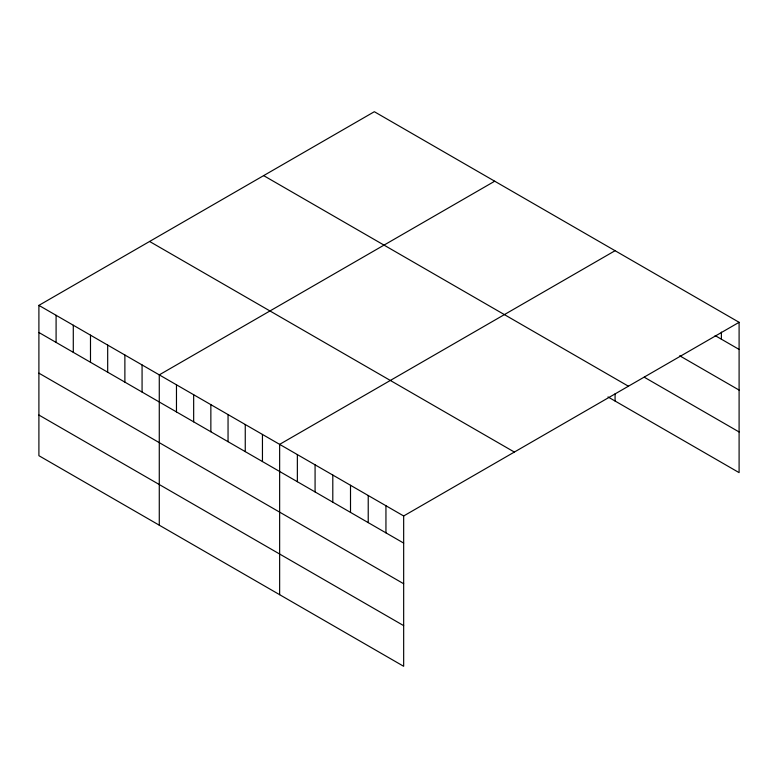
<?xml version="1.0" encoding="UTF-8"?>
<svg xmlns="http://www.w3.org/2000/svg" width="778" height="778" viewBox="0 0 778 778"><rect width="100%" height="100%" fill="white"/><g stroke="black" fill="none" stroke-linecap="round" stroke-linejoin="round"><path stroke-width="1.17" d="M38.9 305.375L403.665 515.97L403.665 666.289L38.9 455.694L38.9 305.375L374.335 111.711L739.1 322.306L739.1 472.625L607.997 396.936M494.711 181.206L159.276 374.87L159.276 525.189M615.077 250.701L279.642 444.364L279.642 594.693M403.665 515.97L739.1 322.306M715.128 335.581L739.1 349.419M679.7 355.779L739.1 390.079M644.262 377.213L739.1 431.965M263.645 175.614L628.41 386.209M149.59 241.462L514.355 452.057M38.9 332.488L403.665 543.083M38.9 373.148L403.665 583.743M38.9 415.034L403.665 625.629M721.381 332.118L721.381 339.189M615.077 393.853L615.077 401.03M385.946 505.739L385.946 532.852M368.227 495.508L368.227 522.621M350.508 485.278L350.508 512.391M332.799 475.047L332.799 502.16M315.08 464.826L315.08 491.939M297.361 454.595L297.361 481.708M262.449 434.435L262.449 461.549M245.255 424.506L245.255 451.619M228.051 414.577L228.051 441.69M210.857 404.648L210.857 431.771M193.664 394.728L193.664 421.841M176.47 384.799L176.47 411.912M142.073 364.94L142.073 392.054M124.879 355.011L124.879 382.124M107.685 345.082L107.685 372.195M90.491 335.153L90.491 362.266M73.288 325.223L73.288 352.346M56.094 315.304L56.094 342.417"/></g></svg>
